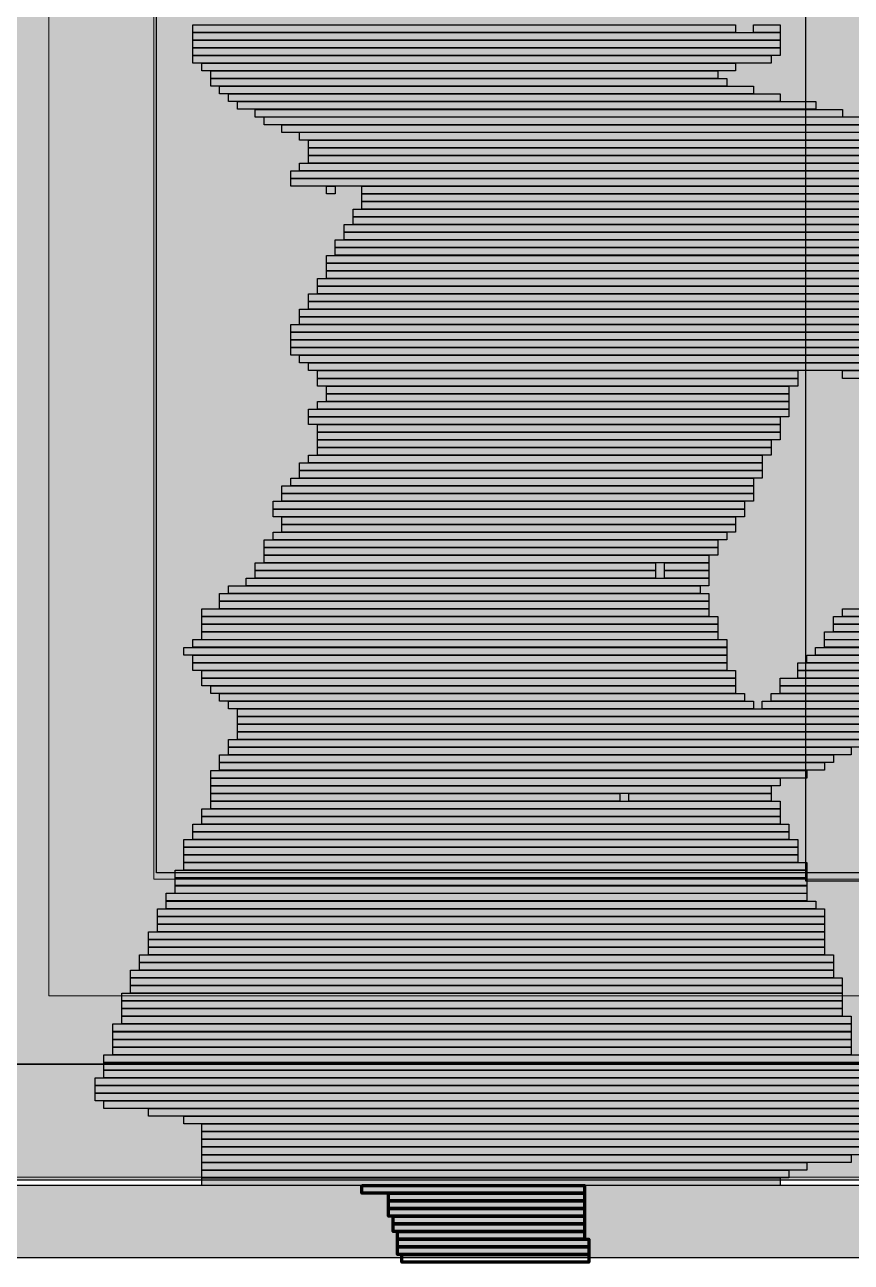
# Model space of a CAD drawing. Header units: millimetres. Extents: x 3716 to 41668, y 402 to 28530.
# Drawn here: x 24011 to 24568, y 8514 to 9348 of the extents above; entities that cross this region are included whole.
import ezdxf

# ---------------------------------------------------------------- set-up
doc = ezdxf.new("R2010")
doc.units = ezdxf.units.MM
doc.header["$LTSCALE"] = 50
for name, color, linetype in [('00_Wand_Bestand', 7, 'Continuous'), ('02_Grundstuecksgrenze', 8, 'Continuous'), ('05_Linien_stark', 7, 'Continuous'), ('06_Linien_fein', 3, 'Continuous')]:
    doc.layers.add(name, color=color, linetype=linetype)

msp = doc.modelspace()

# ---------------------------------------------------------------- hatches: boundary and pattern name
at = {"layer": '00_Wand_Bestand'}
for points in [[(24124.32, 9342.74), (24519.93, 9342.74), (24519.93, 9337.57), (24124.32, 9337.57)], [(24124.32, 9342.74), (24519.93, 9342.74), (24519.93, 9337.57), (24124.32, 9337.57)], [(24124.32, 9337.55), (24519.93, 9337.55), (24519.93, 9332.35), (24124.32, 9332.35)], [(24124.32, 9337.55), (24519.93, 9337.55), (24519.93, 9332.35), (24124.32, 9332.35)], [(24124.32, 9332.37), (24519.93, 9332.37), (24519.93, 9327.2), (24124.32, 9327.2)], [(24124.32, 9332.37), (24519.93, 9332.37), (24519.93, 9327.2), (24124.32, 9327.2)], [(24124.32, 9327.18), (24513.97, 9327.18), (24513.97, 9322.01), (24124.32, 9322.01)], [(24124.32, 9327.18), (24513.97, 9327.18), (24513.97, 9322.01), (24124.32, 9322.01)], [(24130.32, 9322), (24489.96, 9322), (24489.96, 9316.83), (24130.32, 9316.83)], [(24130.32, 9322), (24489.96, 9322), (24489.96, 9316.83), (24130.32, 9316.83)], [(24136.32, 9316.85), (24478, 9316.85), (24478, 9311.68), (24136.32, 9311.68)], [(24136.32, 9316.85), (24478, 9316.85), (24478, 9311.68), (24136.32, 9311.68)], [(24136.32, 9311.66), (24483.96, 9311.66), (24483.96, 9306.49), (24136.32, 9306.49)], [(24136.32, 9311.66), (24483.96, 9311.66), (24483.96, 9306.49), (24136.32, 9306.49)], [(24142.31, 9306.48), (24501.96, 9306.48), (24501.96, 9301.3), (24142.31, 9301.3)], [(24142.31, 9306.48), (24501.96, 9306.48), (24501.96, 9301.3), (24142.31, 9301.3)], [(24148.31, 9301.32), (24519.92, 9301.32), (24519.92, 9296.12), (24148.31, 9296.12)], [(24148.31, 9301.32), (24519.92, 9301.32), (24519.92, 9296.12), (24148.31, 9296.12)], [(24154.27, 9296.11), (24543.92, 9296.11), (24543.92, 9290.93), (24154.27, 9290.93)], [(24154.27, 9296.11), (24543.92, 9296.11), (24543.92, 9290.93), (24154.27, 9290.93)], [(24166.3, 9290.92), (24561.91, 9290.92), (24561.91, 9285.74), (24166.3, 9285.74)], [(24166.3, 9290.92), (24561.91, 9290.92), (24561.91, 9285.74), (24166.3, 9285.74)], [(24172.3, 9285.77), (24573.91, 9285.77), (24573.91, 9280.59), (24172.3, 9280.59)], [(24172.3, 9285.77), (24573.91, 9285.77), (24573.91, 9280.59), (24172.3, 9280.59)], [(24184.29, 9280.59), (24579.9, 9280.59), (24579.9, 9275.41), (24184.29, 9275.41)], [(24184.29, 9280.59), (24579.9, 9280.59), (24579.9, 9275.41), (24184.29, 9275.41)], [(24196.25, 9275.44), (24585.9, 9275.44), (24585.9, 9270.26), (24196.25, 9270.26)], [(24196.25, 9275.44), (24585.9, 9275.44), (24585.9, 9270.26), (24196.25, 9270.26)], [(24202.25, 9270.25), (24591.89, 9270.25), (24591.89, 9265.07), (24202.25, 9265.07)], [(24202.25, 9270.25), (24591.89, 9270.25), (24591.89, 9265.07), (24202.25, 9265.07)], [(24202.25, 9265.06), (24597.86, 9265.06), (24597.86, 9259.85), (24202.25, 9259.85)], [(24202.25, 9265.06), (24597.86, 9265.06), (24597.86, 9259.85), (24202.25, 9259.85)], [(24196.25, 9254.69), (24597.86, 9254.69), (24597.86, 9249.52), (24196.25, 9249.52)], [(24196.25, 9254.69), (24597.86, 9254.69), (24597.86, 9249.52), (24196.25, 9249.52)], [(24202.25, 9259.88), (24597.86, 9259.88), (24597.86, 9254.7), (24202.25, 9254.7)], [(24202.25, 9259.88), (24597.86, 9259.88), (24597.86, 9254.7), (24202.25, 9254.7)], [(24190.25, 9249.51), (24597.87, 9249.51), (24597.87, 9244.33), (24190.25, 9244.33)], [(24190.25, 9249.51), (24597.87, 9249.51), (24597.87, 9244.33), (24190.25, 9244.33)], [(24190.25, 9244.36), (24603.87, 9244.36), (24603.87, 9239.18), (24190.25, 9239.18)], [(24190.25, 9244.36), (24603.87, 9244.36), (24603.87, 9239.18), (24190.25, 9239.18)], [(24238.2, 9233.98), (24615.84, 9233.98), (24615.84, 9228.81), (24238.2, 9228.81)], [(24238.2, 9233.98), (24615.84, 9233.98), (24615.84, 9228.81), (24238.2, 9228.81)], [(24238.2, 9228.83), (24615.84, 9228.83), (24615.84, 9223.62), (24238.2, 9223.62)], [(24238.2, 9228.83), (24615.84, 9228.83), (24615.84, 9223.62), (24238.2, 9223.62)], [(24232.2, 9223.61), (24621.85, 9223.61), (24621.85, 9218.44), (24232.2, 9218.44)], [(24232.2, 9223.61), (24621.85, 9223.61), (24621.85, 9218.44), (24232.2, 9218.44)], [(24226.2, 9213.27), (24633.81, 9213.27), (24633.81, 9208.1), (24226.2, 9208.1)], [(24226.2, 9213.27), (24633.81, 9213.27), (24633.81, 9208.1), (24226.2, 9208.1)], [(24232.2, 9218.46), (24627.84, 9218.46), (24627.84, 9213.29), (24232.2, 9213.29)], [(24232.2, 9218.46), (24627.84, 9218.46), (24627.84, 9213.29), (24232.2, 9213.29)], [(24226.2, 9208.09), (24639.81, 9208.09), (24639.81, 9202.91), (24226.2, 9202.91)], [(24226.2, 9208.09), (24639.81, 9208.09), (24639.81, 9202.91), (24226.2, 9202.91)], [(24220.24, 9202.94), (24639.82, 9202.94), (24639.82, 9197.76), (24220.24, 9197.76)], [(24220.24, 9202.94), (24639.82, 9202.94), (24639.82, 9197.76), (24220.24, 9197.76)], [(24220.24, 9197.75), (24645.82, 9197.75), (24645.82, 9192.58), (24220.24, 9192.58)], [(24220.24, 9197.75), (24645.82, 9197.75), (24645.82, 9192.58), (24220.24, 9192.58)], [(24214.24, 9192.57), (24645.82, 9192.57), (24645.82, 9187.39), (24214.24, 9187.39)], [(24214.24, 9192.57), (24645.82, 9192.57), (24645.82, 9187.39), (24214.24, 9187.39)], [(24214.24, 9187.41), (24651.82, 9187.41), (24651.82, 9182.21), (24214.24, 9182.21)], [(24214.24, 9187.41), (24651.82, 9187.41), (24651.82, 9182.21), (24214.24, 9182.21)], [(24214.24, 9182.19), (24651.82, 9182.19), (24651.82, 9177.02), (24214.24, 9177.02)], [(24214.24, 9182.19), (24651.82, 9182.19), (24651.82, 9177.02), (24214.24, 9177.02)], [(24208.25, 9177.04), (24657.82, 9177.04), (24657.82, 9171.87), (24208.25, 9171.87)], [(24208.25, 9177.04), (24657.82, 9177.04), (24657.82, 9171.87), (24208.25, 9171.87)], [(24208.25, 9171.86), (24657.82, 9171.86), (24657.82, 9166.68), (24208.25, 9166.68)], [(24208.25, 9171.86), (24657.82, 9171.86), (24657.82, 9166.68), (24208.25, 9166.68)], [(24202.25, 9166.67), (24663.82, 9166.67), (24663.82, 9161.5), (24202.25, 9161.5)], [(24202.25, 9166.67), (24663.82, 9166.67), (24663.82, 9161.5), (24202.25, 9161.5)], [(24202.25, 9161.52), (24669.79, 9161.52), (24669.79, 9156.35), (24202.25, 9156.35)], [(24202.25, 9161.52), (24669.79, 9161.52), (24669.79, 9156.35), (24202.25, 9156.35)], [(24196.25, 9156.34), (24675.79, 9156.34), (24675.79, 9151.16), (24196.25, 9151.16)], [(24196.25, 9156.34), (24675.79, 9156.34), (24675.79, 9151.16), (24196.25, 9151.16)], [(24190.25, 9145.96), (24681.79, 9145.96), (24681.79, 9140.79), (24190.25, 9140.79)], [(24190.25, 9145.96), (24681.79, 9145.96), (24681.79, 9140.79), (24190.25, 9140.79)], [(24196.25, 9151.14), (24675.79, 9151.14), (24675.79, 9145.94), (24196.25, 9145.94)], [(24196.25, 9151.14), (24675.79, 9151.14), (24675.79, 9145.94), (24196.25, 9145.94)], [(24190.25, 9140.78), (24681.79, 9140.78), (24681.79, 9135.6), (24190.25, 9135.6)], [(24190.25, 9140.78), (24681.79, 9140.78), (24681.79, 9135.6), (24190.25, 9135.6)], [(24190.25, 9135.59), (24687.8, 9135.59), (24687.8, 9130.42), (24190.25, 9130.42)], [(24190.25, 9135.59), (24687.8, 9135.59), (24687.8, 9130.42), (24190.25, 9130.42)], [(24190.25, 9130.44), (24693.79, 9130.44), (24693.79, 9125.27), (24190.25, 9125.27)], [(24190.25, 9130.44), (24693.79, 9130.44), (24693.79, 9125.27), (24190.25, 9125.27)], [(24196.25, 9125.26), (24693.79, 9125.26), (24693.79, 9120.08), (24196.25, 9120.08)], [(24196.25, 9125.26), (24693.79, 9125.26), (24693.79, 9120.08), (24196.25, 9120.08)], [(24202.25, 9120.07), (24693.79, 9120.07), (24693.79, 9114.9), (24202.25, 9114.9)], [(24202.25, 9120.07), (24693.79, 9120.07), (24693.79, 9114.9), (24202.25, 9114.9)], [(24166.3, 8985.45), (24436.05, 8985.45), (24436.05, 8980.28), (24166.3, 8980.28)], [(24166.3, 8985.45), (24436.05, 8985.45), (24436.05, 8980.28), (24166.3, 8980.28)], [(24166.3, 8980.27), (24436.05, 8980.27), (24436.05, 8975.09), (24166.3, 8975.09)], [(24166.3, 8980.27), (24436.05, 8980.27), (24436.05, 8975.09), (24166.3, 8975.09)], [(24442.03, 8985.45), (24472, 8985.45), (24472, 8980.28), (24442.03, 8980.28)], [(24442.03, 8985.45), (24472, 8985.45), (24472, 8980.28), (24442.03, 8980.28)], [(24442.03, 8980.27), (24472, 8980.27), (24472, 8975.09), (24442.03, 8975.09)], [(24442.03, 8980.27), (24472, 8980.27), (24472, 8975.09), (24442.03, 8975.09)], [(24154.27, 8887.09), (24615.84, 8887.09), (24615.84, 8881.89), (24154.27, 8881.89)], [(24154.27, 8887.09), (24615.84, 8887.09), (24615.84, 8881.89), (24154.27, 8881.89)], [(24154.27, 8881.88), (24609.84, 8881.88), (24609.84, 8876.7), (24154.27, 8876.7)], [(24154.27, 8881.88), (24609.84, 8881.88), (24609.84, 8876.7), (24154.27, 8876.7)], [(24154.27, 8876.73), (24609.84, 8876.73), (24609.84, 8871.55), (24154.27, 8871.55)], [(24154.27, 8876.73), (24609.84, 8876.73), (24609.84, 8871.55), (24154.27, 8871.55)], [(24154.27, 8871.54), (24603.85, 8871.54), (24603.85, 8866.36), (24154.27, 8866.36)], [(24154.27, 8871.54), (24603.85, 8871.54), (24603.85, 8866.36), (24154.27, 8866.36)], [(24148.31, 8866.35), (24597.85, 8866.35), (24597.85, 8861.18), (24148.31, 8861.18)], [(24148.31, 8866.35), (24597.85, 8866.35), (24597.85, 8861.18), (24148.31, 8861.18)], [(24136.32, 8845.64), (24537.93, 8845.64), (24537.93, 8840.47), (24136.32, 8840.47)], [(24136.32, 8845.64), (24537.93, 8845.64), (24537.93, 8840.47), (24136.32, 8840.47)], [(24142.31, 8850.86), (24549.92, 8850.86), (24549.92, 8845.66), (24142.31, 8845.66)], [(24142.31, 8850.86), (24549.92, 8850.86), (24549.92, 8845.66), (24142.31, 8845.66)], [(24136.32, 8840.46), (24519.93, 8840.46), (24519.93, 8835.29), (24136.32, 8835.29)], [(24136.32, 8840.46), (24519.93, 8840.46), (24519.93, 8835.29), (24136.32, 8835.29)], [(24136.32, 8835.31), (24513.96, 8835.31), (24513.96, 8830.13), (24136.32, 8830.13)], [(24136.32, 8835.31), (24513.96, 8835.31), (24513.96, 8830.13), (24136.32, 8830.13)], [(24130.32, 8819.79), (24519.93, 8819.79), (24519.93, 8814.61), (24130.32, 8814.61)], [(24130.32, 8819.79), (24519.93, 8819.79), (24519.93, 8814.61), (24130.32, 8814.61)], [(24136.32, 8824.94), (24519.93, 8824.94), (24519.93, 8819.76), (24136.32, 8819.76)], [(24136.32, 8824.94), (24519.93, 8824.94), (24519.93, 8819.76), (24136.32, 8819.76)], [(24130.32, 8814.59), (24519.93, 8814.59), (24519.93, 8809.39), (24130.32, 8809.39)], [(24130.32, 8814.59), (24519.93, 8814.59), (24519.93, 8809.39), (24130.32, 8809.39)], [(24124.32, 8809.41), (24525.93, 8809.41), (24525.93, 8804.24), (24124.32, 8804.24)], [(24124.32, 8809.41), (24525.93, 8809.41), (24525.93, 8804.24), (24124.32, 8804.24)], [(24124.32, 8804.23), (24525.93, 8804.23), (24525.93, 8799.05), (24124.32, 8799.05)], [(24124.32, 8804.23), (24525.93, 8804.23), (24525.93, 8799.05), (24124.32, 8799.05)], [(24118.32, 8799.04), (24531.93, 8799.04), (24531.93, 8793.87), (24118.32, 8793.87)], [(24118.32, 8799.04), (24531.93, 8799.04), (24531.93, 8793.87), (24118.32, 8793.87)], [(24118.32, 8793.89), (24531.93, 8793.89), (24531.93, 8788.72), (24118.32, 8788.72)], [(24118.32, 8793.89), (24531.93, 8793.89), (24531.93, 8788.72), (24118.32, 8788.72)], [(24118.32, 8788.71), (24531.93, 8788.71), (24531.93, 8783.53), (24118.32, 8783.53)], [(24118.32, 8788.71), (24531.93, 8788.71), (24531.93, 8783.53), (24118.32, 8783.53)], [(24112.33, 8778.36), (24537.94, 8778.36), (24537.94, 8773.16), (24112.33, 8773.16)], [(24112.33, 8778.36), (24537.94, 8778.36), (24537.94, 8773.16), (24112.33, 8773.16)], [(24118.32, 8783.52), (24537.93, 8783.52), (24537.93, 8778.35), (24118.32, 8778.35)], [(24118.32, 8783.52), (24537.93, 8783.52), (24537.93, 8778.35), (24118.32, 8778.35)], [(24112.33, 8773.15), (24537.94, 8773.15), (24537.94, 8767.97), (24112.33, 8767.97)], [(24112.33, 8773.15), (24537.94, 8773.15), (24537.94, 8767.97), (24112.33, 8767.97)], [(24106.36, 8762.81), (24537.94, 8762.81), (24537.94, 8757.64), (24106.36, 8757.64)], [(24106.36, 8762.81), (24537.94, 8762.81), (24537.94, 8757.64), (24106.36, 8757.64)], [(24112.33, 8767.96), (24537.94, 8767.96), (24537.94, 8762.79), (24112.33, 8762.79)], [(24112.33, 8767.96), (24537.94, 8767.96), (24537.94, 8762.79), (24112.33, 8762.79)], [(24106.36, 8757.63), (24543.94, 8757.63), (24543.94, 8752.45), (24106.36, 8752.45)], [(24106.36, 8757.63), (24543.94, 8757.63), (24543.94, 8752.45), (24106.36, 8752.45)], [(24100.37, 8752.44), (24549.94, 8752.44), (24549.94, 8747.27), (24100.37, 8747.27)], [(24100.37, 8752.44), (24549.94, 8752.44), (24549.94, 8747.27), (24100.37, 8747.27)], [(24100.37, 8747.29), (24549.94, 8747.29), (24549.94, 8742.11), (24100.37, 8742.11)], [(24100.37, 8747.29), (24549.94, 8747.29), (24549.94, 8742.11), (24100.37, 8742.11)], [(24094.37, 8736.95), (24549.94, 8736.95), (24549.94, 8731.74), (24094.37, 8731.74)], [(24094.37, 8736.95), (24549.94, 8736.95), (24549.94, 8731.74), (24094.37, 8731.74)], [(24100.37, 8742.1), (24549.94, 8742.1), (24549.94, 8736.93), (24100.37, 8736.93)], [(24100.37, 8742.1), (24549.94, 8742.1), (24549.94, 8736.93), (24100.37, 8736.93)], [(24094.37, 8731.73), (24549.94, 8731.73), (24549.94, 8726.56), (24094.37, 8726.56)], [(24094.37, 8731.73), (24549.94, 8731.73), (24549.94, 8726.56), (24094.37, 8726.56)], [(24088.37, 8721.4), (24555.95, 8721.4), (24555.95, 8716.22), (24088.37, 8716.22)], [(24088.37, 8721.4), (24555.95, 8721.4), (24555.95, 8716.22), (24088.37, 8716.22)], [(24094.37, 8726.55), (24549.94, 8726.55), (24549.94, 8721.37), (24094.37, 8721.37)], [(24094.37, 8726.55), (24549.94, 8726.55), (24549.94, 8721.37), (24094.37, 8721.37)], [(24088.37, 8716.21), (24555.95, 8716.21), (24555.95, 8711.04), (24088.37, 8711.04)], [(24088.37, 8716.21), (24555.95, 8716.21), (24555.95, 8711.04), (24088.37, 8711.04)], [(24082.34, 8711.03), (24555.91, 8711.03), (24555.91, 8705.85), (24082.34, 8705.85)], [(24082.34, 8711.03), (24555.91, 8711.03), (24555.91, 8705.85), (24082.34, 8705.85)], [(24082.34, 8705.87), (24561.88, 8705.87), (24561.88, 8700.7), (24082.34, 8700.7)], [(24082.34, 8705.87), (24561.88, 8705.87), (24561.88, 8700.7), (24082.34, 8700.7)], [(24076.34, 8695.5), (24561.88, 8695.5), (24561.88, 8690.33), (24076.34, 8690.33)], [(24076.34, 8695.5), (24561.88, 8695.5), (24561.88, 8690.33), (24076.34, 8690.33)], [(24082.34, 8700.68), (24561.88, 8700.68), (24561.88, 8695.48), (24082.34, 8695.48)], [(24082.34, 8700.68), (24561.88, 8700.68), (24561.88, 8695.48), (24082.34, 8695.48)], [(24076.34, 8690.32), (24561.88, 8690.32), (24561.88, 8685.14), (24076.34, 8685.14)], [(24076.34, 8690.32), (24561.88, 8690.32), (24561.88, 8685.14), (24076.34, 8685.14)], [(24076.34, 8685.13), (24561.88, 8685.13), (24561.88, 8679.96), (24076.34, 8679.96)], [(24076.34, 8685.13), (24561.88, 8685.13), (24561.88, 8679.96), (24076.34, 8679.96)], [(24076.34, 8679.98), (24567.88, 8679.98), (24567.88, 8674.8), (24076.34, 8674.8)], [(24076.34, 8679.98), (24567.88, 8679.98), (24567.88, 8674.8), (24076.34, 8674.8)], [(24070.38, 8674.8), (24567.88, 8674.8), (24567.88, 8669.62), (24070.38, 8669.62)], [(24070.38, 8674.8), (24567.88, 8674.8), (24567.88, 8669.62), (24070.38, 8669.62)], [(24070.38, 8669.61), (24567.88, 8669.61), (24567.88, 8664.43), (24070.38, 8664.43)], [(24070.38, 8669.61), (24567.88, 8669.61), (24567.88, 8664.43), (24070.38, 8664.43)], [(24070.38, 8664.45), (24567.88, 8664.45), (24567.88, 8659.25), (24070.38, 8659.25)], [(24070.38, 8664.45), (24567.88, 8664.45), (24567.88, 8659.25), (24070.38, 8659.25)], [(24064.38, 8654.09), (24573.89, 8654.09), (24573.89, 8648.91), (24064.38, 8648.91)], [(24064.38, 8654.09), (24573.89, 8654.09), (24573.89, 8648.91), (24064.38, 8648.91)], [(24070.38, 8659.24), (24567.88, 8659.24), (24567.88, 8654.06), (24070.38, 8654.06)], [(24070.38, 8659.24), (24567.88, 8659.24), (24567.88, 8654.06), (24070.38, 8654.06)], [(24064.38, 8648.9), (24573.89, 8648.9), (24573.89, 8643.73), (24064.38, 8643.73)], [(24064.38, 8648.9), (24573.89, 8648.9), (24573.89, 8643.73), (24064.38, 8643.73)], [(24058.39, 8638.56), (24579.89, 8638.56), (24579.89, 8633.39), (24058.39, 8633.39)], [(24058.39, 8638.56), (24579.89, 8638.56), (24579.89, 8633.39), (24058.39, 8633.39)], [(24064.38, 8643.71), (24573.89, 8643.71), (24573.89, 8638.54), (24064.38, 8638.54)], [(24064.38, 8643.71), (24573.89, 8643.71), (24573.89, 8638.54), (24064.38, 8638.54)], [(24058.39, 8633.38), (24579.89, 8633.38), (24579.89, 8628.2), (24058.39, 8628.2)], [(24058.39, 8633.38), (24579.89, 8633.38), (24579.89, 8628.2), (24058.39, 8628.2)], [(24058.39, 8628.19), (24579.89, 8628.19), (24579.89, 8622.98), (24058.39, 8622.98)], [(24058.39, 8628.19), (24579.89, 8628.19), (24579.89, 8622.98), (24058.39, 8622.98)], [(24064.38, 8623.01), (24579.89, 8623.01), (24579.89, 8617.83), (24064.38, 8617.83)], [(24064.38, 8623.01), (24579.89, 8623.01), (24579.89, 8617.83), (24064.38, 8617.83)], [(24094.37, 8617.82), (24579.91, 8617.82), (24579.91, 8612.65), (24094.37, 8612.65)], [(24094.37, 8617.82), (24579.91, 8617.82), (24579.91, 8612.65), (24094.37, 8612.65)], [(24118.32, 8612.64), (24579.9, 8612.64), (24579.9, 8607.46), (24118.32, 8607.46)], [(24118.32, 8612.64), (24579.9, 8612.64), (24579.9, 8607.46), (24118.32, 8607.46)], [(24130.32, 8607.48), (24585.89, 8607.48), (24585.89, 8602.31), (24130.32, 8602.31)], [(24130.32, 8607.48), (24585.89, 8607.48), (24585.89, 8602.31), (24130.32, 8602.31)], [(24130.32, 8602.3), (24585.89, 8602.3), (24585.89, 8597.12), (24130.32, 8597.12)], [(24130.32, 8602.3), (24585.89, 8602.3), (24585.89, 8597.12), (24130.32, 8597.12)], [(24130.32, 8597.11), (24585.89, 8597.11), (24585.89, 8591.94), (24130.32, 8591.94)], [(24130.32, 8597.11), (24585.89, 8597.11), (24585.89, 8591.94), (24130.32, 8591.94)], [(24130.32, 8591.96), (24585.89, 8591.96), (24585.89, 8586.75), (24130.32, 8586.75)], [(24130.32, 8591.96), (24585.89, 8591.96), (24585.89, 8586.75), (24130.32, 8586.75)], [(24130.32, 8586.74), (24567.89, 8586.74), (24567.89, 8581.57), (24130.32, 8581.57)], [(24130.32, 8586.74), (24567.89, 8586.74), (24567.89, 8581.57), (24130.32, 8581.57)], [(24130.32, 8581.59), (24537.93, 8581.59), (24537.93, 8576.42), (24130.32, 8576.42)], [(24130.32, 8581.59), (24537.93, 8581.59), (24537.93, 8576.42), (24130.32, 8576.42)], [(24130.32, 8576.41), (24525.93, 8576.41), (24525.93, 8571.23), (24130.32, 8571.23)], [(24130.32, 8576.41), (24525.93, 8576.41), (24525.93, 8571.23), (24130.32, 8571.23)], [(24130.32, 8571.22), (24519.93, 8571.22), (24519.93, 8566.04), (24130.32, 8566.04)], [(24130.32, 8571.22), (24519.93, 8571.22), (24519.93, 8566.04), (24130.32, 8566.04)]]:
    msp.add_hatch(color=7, dxfattribs=at).paths.add_polyline_path(points)
at = {"layer": '02_Grundstuecksgrenze'}
for points in [[(23245.37, 10184.93), (24726.36, 10184.93), (24726.36, 8569.61), (23245.37, 8569.61)], [(23245.37, 10184.93), (24726.36, 10184.93), (24726.36, 8569.61), (23245.37, 8569.61)], [(24099.73, 10029.37), (24576.37, 10029.37), (24576.37, 8776.62), (24099.73, 8776.62)], [(24099.73, 10029.37), (24576.37, 10029.37), (24576.37, 8776.62), (24099.73, 8776.62)], [(24537.35, 10026.95), (24576.13, 10026.95), (24576.13, 8771.08), (24537.35, 8771.08)], [(24537.35, 10026.95), (24576.13, 10026.95), (24576.13, 8771.08), (24537.35, 8771.08)], [(23240.72, 8566.11), (24731.15, 8566.11), (24731.15, 8517.32), (23240.72, 8517.32)], [(23240.72, 8566.11), (24731.15, 8566.11), (24731.15, 8517.32), (23240.72, 8517.32)]]:
    msp.add_hatch(color=7, dxfattribs=at).paths.add_polyline_path(points)

# ---------------------------------------------------------------- linework, layer by layer
at = {"layer": '00_Wand_Bestand'}
for points in [[(24124.32, 9342.74), (24519.93, 9342.74), (24519.93, 9337.57), (24124.32, 9337.57)], [(24124.32, 9342.74), (24519.93, 9342.74), (24519.93, 9337.57), (24124.32, 9337.57)], [(24124.32, 9337.55), (24519.93, 9337.55), (24519.93, 9332.35), (24124.32, 9332.35)], [(24124.32, 9337.55), (24519.93, 9337.55), (24519.93, 9332.35), (24124.32, 9332.35)], [(24124.32, 9332.37), (24519.93, 9332.37), (24519.93, 9327.2), (24124.32, 9327.2)], [(24124.32, 9332.37), (24519.93, 9332.37), (24519.93, 9327.2), (24124.32, 9327.2)], [(24124.32, 9327.18), (24513.97, 9327.18), (24513.97, 9322.01), (24124.32, 9322.01)], [(24124.32, 9327.18), (24513.97, 9327.18), (24513.97, 9322.01), (24124.32, 9322.01)], [(24130.32, 9322), (24489.96, 9322), (24489.96, 9316.83), (24130.32, 9316.83)], [(24130.32, 9322), (24489.96, 9322), (24489.96, 9316.83), (24130.32, 9316.83)], [(24136.32, 9316.85), (24478, 9316.85), (24478, 9311.68), (24136.32, 9311.68)], [(24136.32, 9316.85), (24478, 9316.85), (24478, 9311.68), (24136.32, 9311.68)], [(24136.32, 9311.66), (24483.96, 9311.66), (24483.96, 9306.49), (24136.32, 9306.49)], [(24136.32, 9311.66), (24483.96, 9311.66), (24483.96, 9306.49), (24136.32, 9306.49)], [(24142.31, 9306.48), (24501.96, 9306.48), (24501.96, 9301.3), (24142.31, 9301.3)], [(24142.31, 9306.48), (24501.96, 9306.48), (24501.96, 9301.3), (24142.31, 9301.3)], [(24148.31, 9301.32), (24519.92, 9301.32), (24519.92, 9296.12), (24148.31, 9296.12)], [(24148.31, 9301.32), (24519.92, 9301.32), (24519.92, 9296.12), (24148.31, 9296.12)], [(24154.27, 9296.11), (24543.92, 9296.11), (24543.92, 9290.93), (24154.27, 9290.93)], [(24154.27, 9296.11), (24543.92, 9296.11), (24543.92, 9290.93), (24154.27, 9290.93)], [(24166.3, 9290.92), (24561.91, 9290.92), (24561.91, 9285.74), (24166.3, 9285.74)], [(24166.3, 9290.92), (24561.91, 9290.92), (24561.91, 9285.74), (24166.3, 9285.74)], [(24172.3, 9285.77), (24573.91, 9285.77), (24573.91, 9280.59), (24172.3, 9280.59)], [(24172.3, 9285.77), (24573.91, 9285.77), (24573.91, 9280.59), (24172.3, 9280.59)], [(24184.29, 9280.59), (24579.9, 9280.59), (24579.9, 9275.41), (24184.29, 9275.41)], [(24184.29, 9280.59), (24579.9, 9280.59), (24579.9, 9275.41), (24184.29, 9275.41)], [(24196.25, 9275.44), (24585.9, 9275.44), (24585.9, 9270.26), (24196.25, 9270.26)], [(24196.25, 9275.44), (24585.9, 9275.44), (24585.9, 9270.26), (24196.25, 9270.26)], [(24202.25, 9270.25), (24591.89, 9270.25), (24591.89, 9265.07), (24202.25, 9265.07)], [(24202.25, 9270.25), (24591.89, 9270.25), (24591.89, 9265.07), (24202.25, 9265.07)], [(24202.25, 9265.06), (24597.86, 9265.06), (24597.86, 9259.85), (24202.25, 9259.85)], [(24202.25, 9265.06), (24597.86, 9265.06), (24597.86, 9259.85), (24202.25, 9259.85)], [(24196.25, 9254.69), (24597.86, 9254.69), (24597.86, 9249.52), (24196.25, 9249.52)], [(24196.25, 9254.69), (24597.86, 9254.69), (24597.86, 9249.52), (24196.25, 9249.52)], [(24202.25, 9259.88), (24597.86, 9259.88), (24597.86, 9254.7), (24202.25, 9254.7)], [(24202.25, 9259.88), (24597.86, 9259.88), (24597.86, 9254.7), (24202.25, 9254.7)], [(24190.25, 9249.51), (24597.87, 9249.51), (24597.87, 9244.33), (24190.25, 9244.33)], [(24190.25, 9249.51), (24597.87, 9249.51), (24597.87, 9244.33), (24190.25, 9244.33)], [(24190.25, 9244.36), (24603.87, 9244.36), (24603.87, 9239.18), (24190.25, 9239.18)], [(24190.25, 9244.36), (24603.87, 9244.36), (24603.87, 9239.18), (24190.25, 9239.18)], [(24238.2, 9233.98), (24615.84, 9233.98), (24615.84, 9228.81), (24238.2, 9228.81)], [(24238.2, 9233.98), (24615.84, 9233.98), (24615.84, 9228.81), (24238.2, 9228.81)], [(24238.2, 9228.83), (24615.84, 9228.83), (24615.84, 9223.62), (24238.2, 9223.62)], [(24238.2, 9228.83), (24615.84, 9228.83), (24615.84, 9223.62), (24238.2, 9223.62)], [(24232.2, 9223.61), (24621.85, 9223.61), (24621.85, 9218.44), (24232.2, 9218.44)], [(24232.2, 9223.61), (24621.85, 9223.61), (24621.85, 9218.44), (24232.2, 9218.44)], [(24226.2, 9213.27), (24633.81, 9213.27), (24633.81, 9208.1), (24226.2, 9208.1)], [(24226.2, 9213.27), (24633.81, 9213.27), (24633.81, 9208.1), (24226.2, 9208.1)], [(24232.2, 9218.46), (24627.84, 9218.46), (24627.84, 9213.29), (24232.2, 9213.29)], [(24232.2, 9218.46), (24627.84, 9218.46), (24627.84, 9213.29), (24232.2, 9213.29)], [(24226.2, 9208.09), (24639.81, 9208.09), (24639.81, 9202.91), (24226.2, 9202.91)], [(24226.2, 9208.09), (24639.81, 9208.09), (24639.81, 9202.91), (24226.2, 9202.91)], [(24220.24, 9202.94), (24639.82, 9202.94), (24639.82, 9197.76), (24220.24, 9197.76)], [(24220.24, 9202.94), (24639.82, 9202.94), (24639.82, 9197.76), (24220.24, 9197.76)], [(24220.24, 9197.75), (24645.82, 9197.75), (24645.82, 9192.58), (24220.24, 9192.58)], [(24220.24, 9197.75), (24645.82, 9197.75), (24645.82, 9192.58), (24220.24, 9192.58)], [(24214.24, 9192.57), (24645.82, 9192.57), (24645.82, 9187.39), (24214.24, 9187.39)], [(24214.24, 9192.57), (24645.82, 9192.57), (24645.82, 9187.39), (24214.24, 9187.39)], [(24214.24, 9187.41), (24651.82, 9187.41), (24651.82, 9182.21), (24214.24, 9182.21)], [(24214.24, 9187.41), (24651.82, 9187.41), (24651.82, 9182.21), (24214.24, 9182.21)], [(24214.24, 9182.19), (24651.82, 9182.19), (24651.82, 9177.02), (24214.24, 9177.02)], [(24214.24, 9182.19), (24651.82, 9182.19), (24651.82, 9177.02), (24214.24, 9177.02)], [(24208.25, 9177.04), (24657.82, 9177.04), (24657.82, 9171.87), (24208.25, 9171.87)], [(24208.25, 9177.04), (24657.82, 9177.04), (24657.82, 9171.87), (24208.25, 9171.87)], [(24208.25, 9171.86), (24657.82, 9171.86), (24657.82, 9166.68), (24208.25, 9166.68)], [(24208.25, 9171.86), (24657.82, 9171.86), (24657.82, 9166.68), (24208.25, 9166.68)], [(24202.25, 9166.67), (24663.82, 9166.67), (24663.82, 9161.5), (24202.25, 9161.5)], [(24202.25, 9166.67), (24663.82, 9166.67), (24663.82, 9161.5), (24202.25, 9161.5)], [(24202.25, 9161.52), (24669.79, 9161.52), (24669.79, 9156.35), (24202.25, 9156.35)], [(24202.25, 9161.52), (24669.79, 9161.52), (24669.79, 9156.35), (24202.25, 9156.35)], [(24196.25, 9156.34), (24675.79, 9156.34), (24675.79, 9151.16), (24196.25, 9151.16)], [(24196.25, 9156.34), (24675.79, 9156.34), (24675.79, 9151.16), (24196.25, 9151.16)], [(24190.25, 9145.96), (24681.79, 9145.96), (24681.79, 9140.79), (24190.25, 9140.79)], [(24190.25, 9145.96), (24681.79, 9145.96), (24681.79, 9140.79), (24190.25, 9140.79)], [(24196.25, 9151.14), (24675.79, 9151.14), (24675.79, 9145.94), (24196.25, 9145.94)], [(24196.25, 9151.14), (24675.79, 9151.14), (24675.79, 9145.94), (24196.25, 9145.94)], [(24190.25, 9140.78), (24681.79, 9140.78), (24681.79, 9135.6), (24190.25, 9135.6)], [(24190.25, 9140.78), (24681.79, 9140.78), (24681.79, 9135.6), (24190.25, 9135.6)], [(24190.25, 9135.59), (24687.8, 9135.59), (24687.8, 9130.42), (24190.25, 9130.42)], [(24190.25, 9135.59), (24687.8, 9135.59), (24687.8, 9130.42), (24190.25, 9130.42)], [(24190.25, 9130.44), (24693.79, 9130.44), (24693.79, 9125.27), (24190.25, 9125.27)], [(24190.25, 9130.44), (24693.79, 9130.44), (24693.79, 9125.27), (24190.25, 9125.27)], [(24196.25, 9125.26), (24693.79, 9125.26), (24693.79, 9120.08), (24196.25, 9120.08)], [(24196.25, 9125.26), (24693.79, 9125.26), (24693.79, 9120.08), (24196.25, 9120.08)], [(24202.25, 9120.07), (24693.79, 9120.07), (24693.79, 9114.9), (24202.25, 9114.9)], [(24202.25, 9120.07), (24693.79, 9120.07), (24693.79, 9114.9), (24202.25, 9114.9)], [(24166.3, 8985.45), (24436.05, 8985.45), (24436.05, 8980.28), (24166.3, 8980.28)], [(24166.3, 8985.45), (24436.05, 8985.45), (24436.05, 8980.28), (24166.3, 8980.28)], [(24166.3, 8980.27), (24436.05, 8980.27), (24436.05, 8975.09), (24166.3, 8975.09)], [(24166.3, 8980.27), (24436.05, 8980.27), (24436.05, 8975.09), (24166.3, 8975.09)], [(24442.03, 8985.45), (24472, 8985.45), (24472, 8980.28), (24442.03, 8980.28)], [(24442.03, 8985.45), (24472, 8985.45), (24472, 8980.28), (24442.03, 8980.28)], [(24442.03, 8980.27), (24472, 8980.27), (24472, 8975.09), (24442.03, 8975.09)], [(24442.03, 8980.27), (24472, 8980.27), (24472, 8975.09), (24442.03, 8975.09)], [(24154.27, 8887.09), (24615.84, 8887.09), (24615.84, 8881.89), (24154.27, 8881.89)], [(24154.27, 8887.09), (24615.84, 8887.09), (24615.84, 8881.89), (24154.27, 8881.89)], [(24154.27, 8881.88), (24609.84, 8881.88), (24609.84, 8876.7), (24154.27, 8876.7)], [(24154.27, 8881.88), (24609.84, 8881.88), (24609.84, 8876.7), (24154.27, 8876.7)], [(24154.27, 8876.73), (24609.84, 8876.73), (24609.84, 8871.55), (24154.27, 8871.55)], [(24154.27, 8876.73), (24609.84, 8876.73), (24609.84, 8871.55), (24154.27, 8871.55)], [(24154.27, 8871.54), (24603.85, 8871.54), (24603.85, 8866.36), (24154.27, 8866.36)], [(24154.27, 8871.54), (24603.85, 8871.54), (24603.85, 8866.36), (24154.27, 8866.36)], [(24148.31, 8866.35), (24597.85, 8866.35), (24597.85, 8861.18), (24148.31, 8861.18)], [(24148.31, 8866.35), (24597.85, 8866.35), (24597.85, 8861.18), (24148.31, 8861.18)], [(24136.32, 8845.64), (24537.93, 8845.64), (24537.93, 8840.47), (24136.32, 8840.47)], [(24136.32, 8845.64), (24537.93, 8845.64), (24537.93, 8840.47), (24136.32, 8840.47)], [(24142.31, 8850.86), (24549.92, 8850.86), (24549.92, 8845.66), (24142.31, 8845.66)], [(24142.31, 8850.86), (24549.92, 8850.86), (24549.92, 8845.66), (24142.31, 8845.66)], [(24136.32, 8840.46), (24519.93, 8840.46), (24519.93, 8835.29), (24136.32, 8835.29)], [(24136.32, 8840.46), (24519.93, 8840.46), (24519.93, 8835.29), (24136.32, 8835.29)], [(24136.32, 8835.31), (24513.96, 8835.31), (24513.96, 8830.13), (24136.32, 8830.13)], [(24136.32, 8835.31), (24513.96, 8835.31), (24513.96, 8830.13), (24136.32, 8830.13)], [(24130.32, 8819.79), (24519.93, 8819.79), (24519.93, 8814.61), (24130.32, 8814.61)], [(24130.32, 8819.79), (24519.93, 8819.79), (24519.93, 8814.61), (24130.32, 8814.61)], [(24136.32, 8824.94), (24519.93, 8824.94), (24519.93, 8819.76), (24136.32, 8819.76)], [(24136.32, 8824.94), (24519.93, 8824.94), (24519.93, 8819.76), (24136.32, 8819.76)], [(24130.32, 8814.59), (24519.93, 8814.59), (24519.93, 8809.39), (24130.32, 8809.39)], [(24130.32, 8814.59), (24519.93, 8814.59), (24519.93, 8809.39), (24130.32, 8809.39)], [(24124.32, 8809.41), (24525.93, 8809.41), (24525.93, 8804.24), (24124.32, 8804.24)], [(24124.32, 8809.41), (24525.93, 8809.41), (24525.93, 8804.24), (24124.32, 8804.24)], [(24124.32, 8804.23), (24525.93, 8804.23), (24525.93, 8799.05), (24124.32, 8799.05)], [(24124.32, 8804.23), (24525.93, 8804.23), (24525.93, 8799.05), (24124.32, 8799.05)], [(24118.32, 8799.04), (24531.93, 8799.04), (24531.93, 8793.87), (24118.32, 8793.87)], [(24118.32, 8799.04), (24531.93, 8799.04), (24531.93, 8793.87), (24118.32, 8793.87)], [(24118.32, 8793.89), (24531.93, 8793.89), (24531.93, 8788.72), (24118.32, 8788.72)], [(24118.32, 8793.89), (24531.93, 8793.89), (24531.93, 8788.72), (24118.32, 8788.72)], [(24118.32, 8788.71), (24531.93, 8788.71), (24531.93, 8783.53), (24118.32, 8783.53)], [(24118.32, 8788.71), (24531.93, 8788.71), (24531.93, 8783.53), (24118.32, 8783.53)], [(24112.33, 8778.36), (24537.94, 8778.36), (24537.94, 8773.16), (24112.33, 8773.16)], [(24112.33, 8778.36), (24537.94, 8778.36), (24537.94, 8773.16), (24112.33, 8773.16)], [(24118.32, 8783.52), (24537.93, 8783.52), (24537.93, 8778.35), (24118.32, 8778.35)], [(24118.32, 8783.52), (24537.93, 8783.52), (24537.93, 8778.35), (24118.32, 8778.35)], [(24112.33, 8773.15), (24537.94, 8773.15), (24537.94, 8767.97), (24112.33, 8767.97)], [(24112.33, 8773.15), (24537.94, 8773.15), (24537.94, 8767.97), (24112.33, 8767.97)], [(24106.36, 8762.81), (24537.94, 8762.81), (24537.94, 8757.64), (24106.36, 8757.64)], [(24106.36, 8762.81), (24537.94, 8762.81), (24537.94, 8757.64), (24106.36, 8757.64)], [(24112.33, 8767.96), (24537.94, 8767.96), (24537.94, 8762.79), (24112.33, 8762.79)], [(24112.33, 8767.96), (24537.94, 8767.96), (24537.94, 8762.79), (24112.33, 8762.79)], [(24106.36, 8757.63), (24543.94, 8757.63), (24543.94, 8752.45), (24106.36, 8752.45)], [(24106.36, 8757.63), (24543.94, 8757.63), (24543.94, 8752.45), (24106.36, 8752.45)], [(24100.37, 8752.44), (24549.94, 8752.44), (24549.94, 8747.27), (24100.37, 8747.27)], [(24100.37, 8752.44), (24549.94, 8752.44), (24549.94, 8747.27), (24100.37, 8747.27)], [(24100.37, 8747.29), (24549.94, 8747.29), (24549.94, 8742.11), (24100.37, 8742.11)], [(24100.37, 8747.29), (24549.94, 8747.29), (24549.94, 8742.11), (24100.37, 8742.11)], [(24094.37, 8736.95), (24549.94, 8736.95), (24549.94, 8731.74), (24094.37, 8731.74)], [(24094.37, 8736.95), (24549.94, 8736.95), (24549.94, 8731.74), (24094.37, 8731.74)], [(24100.37, 8742.1), (24549.94, 8742.1), (24549.94, 8736.93), (24100.37, 8736.93)], [(24100.37, 8742.1), (24549.94, 8742.1), (24549.94, 8736.93), (24100.37, 8736.93)], [(24094.37, 8731.73), (24549.94, 8731.73), (24549.94, 8726.56), (24094.37, 8726.56)], [(24094.37, 8731.73), (24549.94, 8731.73), (24549.94, 8726.56), (24094.37, 8726.56)], [(24088.37, 8721.4), (24555.95, 8721.4), (24555.95, 8716.22), (24088.37, 8716.22)], [(24088.37, 8721.4), (24555.95, 8721.4), (24555.95, 8716.22), (24088.37, 8716.22)], [(24094.37, 8726.55), (24549.94, 8726.55), (24549.94, 8721.37), (24094.37, 8721.37)], [(24094.37, 8726.55), (24549.94, 8726.55), (24549.94, 8721.37), (24094.37, 8721.37)], [(24088.37, 8716.21), (24555.95, 8716.21), (24555.95, 8711.04), (24088.37, 8711.04)], [(24088.37, 8716.21), (24555.95, 8716.21), (24555.95, 8711.04), (24088.37, 8711.04)], [(24082.34, 8711.03), (24555.91, 8711.03), (24555.91, 8705.85), (24082.34, 8705.85)], [(24082.34, 8711.03), (24555.91, 8711.03), (24555.91, 8705.85), (24082.34, 8705.85)], [(24082.34, 8705.87), (24561.88, 8705.87), (24561.88, 8700.7), (24082.34, 8700.7)], [(24082.34, 8705.87), (24561.88, 8705.87), (24561.88, 8700.7), (24082.34, 8700.7)], [(24076.34, 8695.5), (24561.88, 8695.5), (24561.88, 8690.33), (24076.34, 8690.33)], [(24076.34, 8695.5), (24561.88, 8695.5), (24561.88, 8690.33), (24076.34, 8690.33)], [(24082.34, 8700.68), (24561.88, 8700.68), (24561.88, 8695.48), (24082.34, 8695.48)], [(24082.34, 8700.68), (24561.88, 8700.68), (24561.88, 8695.48), (24082.34, 8695.48)], [(24076.34, 8690.32), (24561.88, 8690.32), (24561.88, 8685.14), (24076.34, 8685.14)], [(24076.34, 8690.32), (24561.88, 8690.32), (24561.88, 8685.14), (24076.34, 8685.14)], [(24076.34, 8685.13), (24561.88, 8685.13), (24561.88, 8679.96), (24076.34, 8679.96)], [(24076.34, 8685.13), (24561.88, 8685.13), (24561.88, 8679.96), (24076.34, 8679.96)], [(24076.34, 8679.98), (24567.88, 8679.98), (24567.88, 8674.8), (24076.34, 8674.8)], [(24076.34, 8679.98), (24567.88, 8679.98), (24567.88, 8674.8), (24076.34, 8674.8)], [(24070.38, 8674.8), (24567.88, 8674.8), (24567.88, 8669.62), (24070.38, 8669.62)], [(24070.38, 8674.8), (24567.88, 8674.8), (24567.88, 8669.62), (24070.38, 8669.62)], [(24070.38, 8669.61), (24567.88, 8669.61), (24567.88, 8664.43), (24070.38, 8664.43)], [(24070.38, 8669.61), (24567.88, 8669.61), (24567.88, 8664.43), (24070.38, 8664.43)], [(24070.38, 8664.45), (24567.88, 8664.45), (24567.88, 8659.25), (24070.38, 8659.25)], [(24070.38, 8664.45), (24567.88, 8664.45), (24567.88, 8659.25), (24070.38, 8659.25)], [(24064.38, 8654.09), (24573.89, 8654.09), (24573.89, 8648.91), (24064.38, 8648.91)], [(24064.38, 8654.09), (24573.89, 8654.09), (24573.89, 8648.91), (24064.38, 8648.91)], [(24070.38, 8659.24), (24567.88, 8659.24), (24567.88, 8654.06), (24070.38, 8654.06)], [(24070.38, 8659.24), (24567.88, 8659.24), (24567.88, 8654.06), (24070.38, 8654.06)], [(24064.38, 8648.9), (24573.89, 8648.9), (24573.89, 8643.73), (24064.38, 8643.73)], [(24064.38, 8648.9), (24573.89, 8648.9), (24573.89, 8643.73), (24064.38, 8643.73)], [(24058.39, 8638.56), (24579.89, 8638.56), (24579.89, 8633.39), (24058.39, 8633.39)], [(24058.39, 8638.56), (24579.89, 8638.56), (24579.89, 8633.39), (24058.39, 8633.39)], [(24064.38, 8643.71), (24573.89, 8643.71), (24573.89, 8638.54), (24064.38, 8638.54)], [(24064.38, 8643.71), (24573.89, 8643.71), (24573.89, 8638.54), (24064.38, 8638.54)], [(24058.39, 8633.38), (24579.89, 8633.38), (24579.89, 8628.2), (24058.39, 8628.2)], [(24058.39, 8633.38), (24579.89, 8633.38), (24579.89, 8628.2), (24058.39, 8628.2)], [(24058.39, 8628.19), (24579.89, 8628.19), (24579.89, 8622.98), (24058.39, 8622.98)], [(24058.39, 8628.19), (24579.89, 8628.19), (24579.89, 8622.98), (24058.39, 8622.98)], [(24064.38, 8623.01), (24579.89, 8623.01), (24579.89, 8617.83), (24064.38, 8617.83)], [(24064.38, 8623.01), (24579.89, 8623.01), (24579.89, 8617.83), (24064.38, 8617.83)], [(24094.37, 8617.82), (24579.91, 8617.82), (24579.91, 8612.65), (24094.37, 8612.65)], [(24094.37, 8617.82), (24579.91, 8617.82), (24579.91, 8612.65), (24094.37, 8612.65)], [(24118.32, 8612.64), (24579.9, 8612.64), (24579.9, 8607.46), (24118.32, 8607.46)], [(24118.32, 8612.64), (24579.9, 8612.64), (24579.9, 8607.46), (24118.32, 8607.46)], [(24130.32, 8607.48), (24585.89, 8607.48), (24585.89, 8602.31), (24130.32, 8602.31)], [(24130.32, 8607.48), (24585.89, 8607.48), (24585.89, 8602.31), (24130.32, 8602.31)], [(24130.32, 8602.3), (24585.89, 8602.3), (24585.89, 8597.12), (24130.32, 8597.12)], [(24130.32, 8602.3), (24585.89, 8602.3), (24585.89, 8597.12), (24130.32, 8597.12)], [(24130.32, 8597.11), (24585.89, 8597.11), (24585.89, 8591.94), (24130.32, 8591.94)], [(24130.32, 8597.11), (24585.89, 8597.11), (24585.89, 8591.94), (24130.32, 8591.94)], [(24130.32, 8591.96), (24585.89, 8591.96), (24585.89, 8586.75), (24130.32, 8586.75)], [(24130.32, 8591.96), (24585.89, 8591.96), (24585.89, 8586.75), (24130.32, 8586.75)], [(24130.32, 8586.74), (24567.89, 8586.74), (24567.89, 8581.57), (24130.32, 8581.57)], [(24130.32, 8586.74), (24567.89, 8586.74), (24567.89, 8581.57), (24130.32, 8581.57)], [(24130.32, 8581.59), (24537.93, 8581.59), (24537.93, 8576.42), (24130.32, 8576.42)], [(24130.32, 8581.59), (24537.93, 8581.59), (24537.93, 8576.42), (24130.32, 8576.42)], [(24130.32, 8576.41), (24525.93, 8576.41), (24525.93, 8571.23), (24130.32, 8571.23)], [(24130.32, 8576.41), (24525.93, 8576.41), (24525.93, 8571.23), (24130.32, 8571.23)], [(24130.32, 8571.22), (24519.93, 8571.22), (24519.93, 8566.04), (24130.32, 8566.04)], [(24130.32, 8571.22), (24519.93, 8571.22), (24519.93, 8566.04), (24130.32, 8566.04)]]:
    msp.add_lwpolyline(points, close=True, dxfattribs=at)
at = {"layer": '02_Grundstuecksgrenze'}
for points in [[(23245.37, 10184.93), (24726.36, 10184.93), (24726.36, 8569.61), (23245.37, 8569.61)], [(23245.37, 10184.93), (24726.36, 10184.93), (24726.36, 8569.61), (23245.37, 8569.61)], [(24099.73, 10029.37), (24576.37, 10029.37), (24576.37, 8776.62), (24099.73, 8776.62)], [(24099.73, 10029.37), (24576.37, 10029.37), (24576.37, 8776.62), (24099.73, 8776.62)], [(24537.35, 10026.95), (24576.13, 10026.95), (24576.13, 8771.08), (24537.35, 8771.08)], [(24537.35, 10026.95), (24576.13, 10026.95), (24576.13, 8771.08), (24537.35, 8771.08)], [(23240.72, 8566.11), (24731.15, 8566.11), (24731.15, 8517.32), (23240.72, 8517.32)], [(23240.72, 8566.11), (24731.15, 8566.11), (24731.15, 8517.32), (23240.72, 8517.32)]]:
    msp.add_lwpolyline(points, close=True, dxfattribs=at)
at = {"layer": '05_Linien_stark', "lineweight": 20}
for points in [[(23298.11, 10137.49), (24687.53, 10137.49), (24687.53, 8648.06), (23298.11, 8648.06)], [(23298.11, 10137.49), (24687.53, 10137.49), (24687.53, 8648.06), (23298.11, 8648.06)], [(24027.16, 10096.1), (24638.92, 10096.1), (24638.92, 8693.79), (24027.16, 8693.79)], [(24027.16, 10096.1), (24638.92, 10096.1), (24638.92, 8693.79), (24027.16, 8693.79)], [(24097.9, 10029.73), (24581.17, 10029.73), (24581.17, 8772.45), (24097.9, 8772.45)], [(24097.9, 10029.73), (24581.17, 10029.73), (24581.17, 8772.45), (24097.9, 8772.45)], [(23248.2, 8647.57), (24724.99, 8647.57), (24724.99, 8571.51), (23248.2, 8571.51)], [(23248.2, 8647.57), (24724.99, 8647.57), (24724.99, 8571.51), (23248.2, 8571.51)]]:
    msp.add_lwpolyline(points, close=True, dxfattribs=at)
at = {"layer": '05_Linien_stark', "lineweight": 211}
for points in [[(24238.21, 8566.07), (24388.07, 8566.07), (24388.07, 8560.89), (24238.21, 8560.89)], [(24238.21, 8566.07), (24388.07, 8566.07), (24388.07, 8560.89), (24238.21, 8560.89)], [(24256.19, 8560.88), (24388.06, 8560.88), (24388.06, 8555.71), (24256.19, 8555.71)], [(24256.19, 8560.88), (24388.06, 8560.88), (24388.06, 8555.71), (24256.19, 8555.71)], [(24256.19, 8555.7), (24388.06, 8555.7), (24388.06, 8550.52), (24256.19, 8550.52)], [(24256.19, 8555.7), (24388.06, 8555.7), (24388.06, 8550.52), (24256.19, 8550.52)], [(24256.19, 8550.54), (24388.06, 8550.54), (24388.06, 8545.34), (24256.19, 8545.34)], [(24256.19, 8550.54), (24388.06, 8550.54), (24388.06, 8545.34), (24256.19, 8545.34)], [(24259.19, 8545.32), (24388.06, 8545.32), (24388.06, 8540.15), (24259.19, 8540.15)], [(24259.19, 8545.32), (24388.06, 8545.32), (24388.06, 8540.15), (24259.19, 8540.15)], [(24259.19, 8540.17), (24388.06, 8540.17), (24388.06, 8535), (24259.19, 8535)], [(24259.19, 8540.17), (24388.06, 8540.17), (24388.06, 8535), (24259.19, 8535)], [(24262.19, 8534.99), (24388.06, 8534.99), (24388.06, 8529.81), (24262.19, 8529.81)], [(24262.19, 8534.99), (24388.06, 8534.99), (24388.06, 8529.81), (24262.19, 8529.81)], [(24262.19, 8529.8), (24391.06, 8529.8), (24391.06, 8524.63), (24262.19, 8524.63)], [(24262.19, 8529.8), (24391.06, 8529.8), (24391.06, 8524.63), (24262.19, 8524.63)], [(24262.19, 8524.65), (24391.06, 8524.65), (24391.06, 8519.48), (24262.19, 8519.48)], [(24262.19, 8524.65), (24391.06, 8524.65), (24391.06, 8519.48), (24262.19, 8519.48)], [(24265.2, 8519.47), (24391.08, 8519.47), (24391.08, 8514.29), (24265.2, 8514.29)], [(24265.2, 8519.47), (24391.08, 8519.47), (24391.08, 8514.29), (24265.2, 8514.29)]]:
    msp.add_lwpolyline(points, close=True, dxfattribs=at)
at = {"layer": '06_Linien_fein', "lineweight": 13}
msp.add_line((32218.28, 9202.98), (24365.34, 9202.98), dxfattribs=at)
at = {"layer": '06_Linien_fein'}
for points in [[(24124.32, 9347.89), (24489.97, 9347.89), (24489.97, 9342.72), (24124.32, 9342.72)], [(24124.32, 9347.89), (24489.97, 9347.89), (24489.97, 9342.72), (24124.32, 9342.72)], [(24501.97, 9347.89), (24519.94, 9347.89), (24519.94, 9342.72), (24501.97, 9342.72)], [(24501.97, 9347.89), (24519.94, 9347.89), (24519.94, 9342.72), (24501.97, 9342.72)], [(24214.24, 9239.17), (24220.24, 9239.17), (24220.24, 9233.99), (24214.24, 9233.99)], [(24214.24, 9239.17), (24220.24, 9239.17), (24220.24, 9233.99), (24214.24, 9233.99)], [(24238.2, 9239.17), (24609.85, 9239.17), (24609.85, 9233.99), (24238.2, 9233.99)], [(24238.2, 9239.17), (24609.85, 9239.17), (24609.85, 9233.99), (24238.2, 9233.99)], [(24208.25, 9114.91), (24531.93, 9114.91), (24531.93, 9109.71), (24208.25, 9109.71)], [(24208.25, 9114.91), (24531.93, 9114.91), (24531.93, 9109.71), (24208.25, 9109.71)], [(24561.91, 9114.91), (24699.8, 9114.91), (24699.8, 9109.71), (24561.91, 9109.71)], [(24561.91, 9114.91), (24699.8, 9114.91), (24699.8, 9109.71), (24561.91, 9109.71)], [(24208.25, 9109.7), (24531.93, 9109.7), (24531.93, 9104.52), (24208.25, 9104.52)], [(24208.25, 9109.7), (24531.93, 9109.7), (24531.93, 9104.52), (24208.25, 9104.52)], [(24214.24, 9104.55), (24525.93, 9104.55), (24525.93, 9099.37), (24214.24, 9099.37)], [(24214.24, 9104.55), (24525.93, 9104.55), (24525.93, 9099.37), (24214.24, 9099.37)], [(24214.24, 9099.36), (24525.93, 9099.36), (24525.93, 9094.19), (24214.24, 9094.19)], [(24214.24, 9099.36), (24525.93, 9099.36), (24525.93, 9094.19), (24214.24, 9094.19)], [(24202.25, 9089.03), (24525.93, 9089.03), (24525.93, 9083.85), (24202.25, 9083.85)], [(24202.25, 9089.03), (24525.93, 9089.03), (24525.93, 9083.85), (24202.25, 9083.85)], [(24208.25, 9094.18), (24525.93, 9094.18), (24525.93, 9089), (24208.25, 9089)], [(24208.25, 9094.18), (24525.93, 9094.18), (24525.93, 9089), (24208.25, 9089)], [(24202.25, 9083.84), (24519.93, 9083.84), (24519.93, 9078.66), (24202.25, 9078.66)], [(24202.25, 9083.84), (24519.93, 9083.84), (24519.93, 9078.66), (24202.25, 9078.66)], [(24208.25, 9078.68), (24519.93, 9078.68), (24519.93, 9073.48), (24208.25, 9073.48)], [(24208.25, 9078.68), (24519.93, 9078.68), (24519.93, 9073.48), (24208.25, 9073.48)], [(24208.25, 9073.47), (24519.93, 9073.47), (24519.93, 9068.29), (24208.25, 9068.29)], [(24208.25, 9073.47), (24519.93, 9073.47), (24519.93, 9068.29), (24208.25, 9068.29)], [(24208.25, 9068.28), (24513.96, 9068.28), (24513.96, 9063.11), (24208.25, 9063.11)], [(24208.25, 9068.28), (24513.96, 9068.28), (24513.96, 9063.11), (24208.25, 9063.11)], [(24208.25, 9063.13), (24513.96, 9063.13), (24513.96, 9057.96), (24208.25, 9057.96)], [(24208.25, 9063.13), (24513.96, 9063.13), (24513.96, 9057.96), (24208.25, 9057.96)], [(24202.25, 9057.94), (24507.97, 9057.94), (24507.97, 9052.77), (24202.25, 9052.77)], [(24202.25, 9057.94), (24507.97, 9057.94), (24507.97, 9052.77), (24202.25, 9052.77)], [(24196.25, 9052.76), (24507.97, 9052.76), (24507.97, 9047.59), (24196.25, 9047.59)], [(24196.25, 9052.76), (24507.97, 9052.76), (24507.97, 9047.59), (24196.25, 9047.59)], [(24196.25, 9047.61), (24507.97, 9047.61), (24507.97, 9042.43), (24196.25, 9042.43)], [(24196.25, 9047.61), (24507.97, 9047.61), (24507.97, 9042.43), (24196.25, 9042.43)], [(24184.29, 9037.23), (24501.98, 9037.23), (24501.98, 9032.03), (24184.29, 9032.03)], [(24184.29, 9037.23), (24501.98, 9037.23), (24501.98, 9032.03), (24184.29, 9032.03)], [(24190.25, 9042.43), (24501.97, 9042.43), (24501.97, 9037.25), (24190.25, 9037.25)], [(24190.25, 9042.43), (24501.97, 9042.43), (24501.97, 9037.25), (24190.25, 9037.25)], [(24184.29, 9032.05), (24501.98, 9032.05), (24501.98, 9026.88), (24184.29, 9026.88)], [(24184.29, 9032.05), (24501.98, 9032.05), (24501.98, 9026.88), (24184.29, 9026.88)], [(24178.3, 9026.87), (24495.98, 9026.87), (24495.98, 9021.69), (24178.3, 9021.69)], [(24178.3, 9026.87), (24495.98, 9026.87), (24495.98, 9021.69), (24178.3, 9021.69)], [(24178.3, 9021.68), (24495.98, 9021.68), (24495.98, 9016.51), (24178.3, 9016.51)], [(24178.3, 9021.68), (24495.98, 9021.68), (24495.98, 9016.51), (24178.3, 9016.51)], [(24184.29, 9016.53), (24489.97, 9016.53), (24489.97, 9011.36), (24184.29, 9011.36)], [(24184.29, 9016.53), (24489.97, 9016.53), (24489.97, 9011.36), (24184.29, 9011.36)], [(24184.29, 9011.34), (24489.97, 9011.34), (24489.97, 9006.17), (24184.29, 9006.17)], [(24184.29, 9011.34), (24489.97, 9011.34), (24489.97, 9006.17), (24184.29, 9006.17)], [(24178.3, 9006.19), (24483.98, 9006.19), (24483.98, 9001.02), (24178.3, 9001.02)], [(24178.3, 9006.19), (24483.98, 9006.19), (24483.98, 9001.02), (24178.3, 9001.02)], [(24172.3, 9001), (24478.01, 9001), (24478.01, 8995.8), (24172.3, 8995.8)], [(24172.3, 9001), (24478.01, 9001), (24478.01, 8995.8), (24172.3, 8995.8)], [(24172.3, 8995.79), (24478.01, 8995.79), (24478.01, 8990.61), (24172.3, 8990.61)], [(24172.3, 8995.79), (24478.01, 8995.79), (24478.01, 8990.61), (24172.3, 8990.61)], [(24172.3, 8990.64), (24472.01, 8990.64), (24472.01, 8985.46), (24172.3, 8985.46)], [(24172.3, 8990.64), (24472.01, 8990.64), (24472.01, 8985.46), (24172.3, 8985.46)], [(24148.31, 8969.93), (24465.99, 8969.93), (24465.99, 8964.75), (24148.31, 8964.75)], [(24148.31, 8969.93), (24465.99, 8969.93), (24465.99, 8964.75), (24148.31, 8964.75)], [(24160.27, 8975.12), (24471.99, 8975.12), (24471.99, 8969.94), (24160.27, 8969.94)], [(24160.27, 8975.12), (24471.99, 8975.12), (24471.99, 8969.94), (24160.27, 8969.94)], [(24142.31, 8964.77), (24471.99, 8964.77), (24471.99, 8959.57), (24142.31, 8959.57)], [(24142.31, 8964.77), (24471.99, 8964.77), (24471.99, 8959.57), (24142.31, 8959.57)], [(24130.32, 8954.37), (24472, 8954.37), (24472, 8949.2), (24130.32, 8949.2)], [(24130.32, 8954.37), (24472, 8954.37), (24472, 8949.2), (24130.32, 8949.2)], [(24142.31, 8959.56), (24471.99, 8959.56), (24471.99, 8954.38), (24142.31, 8954.38)], [(24142.31, 8959.56), (24471.99, 8959.56), (24471.99, 8954.38), (24142.31, 8954.38)], [(24561.91, 8954.37), (24669.8, 8954.37), (24669.8, 8949.2), (24561.91, 8949.2)], [(24561.91, 8954.37), (24669.8, 8954.37), (24669.8, 8949.2), (24561.91, 8949.2)], [(24130.32, 8949.22), (24478, 8949.22), (24478, 8944.04), (24130.32, 8944.04)], [(24130.32, 8949.22), (24478, 8949.22), (24478, 8944.04), (24130.32, 8944.04)], [(24555.94, 8949.22), (24669.8, 8949.22), (24669.8, 8944.04), (24555.94, 8944.04)], [(24555.94, 8949.22), (24669.8, 8949.22), (24669.8, 8944.04), (24555.94, 8944.04)], [(24130.32, 8944.03), (24478, 8944.03), (24478, 8938.86), (24130.32, 8938.86)], [(24130.32, 8944.03), (24478, 8944.03), (24478, 8938.86), (24130.32, 8938.86)], [(24130.32, 8938.85), (24478, 8938.85), (24478, 8933.67), (24130.32, 8933.67)], [(24130.32, 8938.85), (24478, 8938.85), (24478, 8933.67), (24130.32, 8933.67)], [(24549.95, 8938.85), (24663.84, 8938.85), (24663.84, 8933.67), (24549.95, 8933.67)], [(24549.95, 8938.85), (24663.84, 8938.85), (24663.84, 8933.67), (24549.95, 8933.67)], [(24555.94, 8944.03), (24663.84, 8944.03), (24663.84, 8938.86), (24555.94, 8938.86)], [(24555.94, 8944.03), (24663.84, 8944.03), (24663.84, 8938.86), (24555.94, 8938.86)], [(24118.32, 8928.51), (24483.97, 8928.51), (24483.97, 8923.3), (24118.32, 8923.3)], [(24118.32, 8928.51), (24483.97, 8928.51), (24483.97, 8923.3), (24118.32, 8923.3)], [(24124.32, 8933.7), (24483.97, 8933.7), (24483.97, 8928.52), (24124.32, 8928.52)], [(24124.32, 8933.7), (24483.97, 8933.7), (24483.97, 8928.52), (24124.32, 8928.52)], [(24543.91, 8928.51), (24651.81, 8928.51), (24651.81, 8923.3), (24543.91, 8923.3)], [(24543.91, 8928.51), (24651.81, 8928.51), (24651.81, 8923.3), (24543.91, 8923.3)], [(24549.95, 8933.7), (24657.84, 8933.7), (24657.84, 8928.52), (24549.95, 8928.52)], [(24549.95, 8933.7), (24657.84, 8933.7), (24657.84, 8928.52), (24549.95, 8928.52)], [(24124.32, 8923.33), (24483.97, 8923.33), (24483.97, 8918.15), (24124.32, 8918.15)], [(24124.32, 8923.33), (24483.97, 8923.33), (24483.97, 8918.15), (24124.32, 8918.15)], [(24537.92, 8923.33), (24645.81, 8923.33), (24645.81, 8918.15), (24537.92, 8918.15)], [(24537.92, 8923.33), (24645.81, 8923.33), (24645.81, 8918.15), (24537.92, 8918.15)], [(24124.32, 8918.14), (24483.97, 8918.14), (24483.97, 8912.97), (24124.32, 8912.97)], [(24124.32, 8918.14), (24483.97, 8918.14), (24483.97, 8912.97), (24124.32, 8912.97)], [(24130.32, 8912.96), (24489.96, 8912.96), (24489.96, 8907.78), (24130.32, 8907.78)], [(24130.32, 8912.96), (24489.96, 8912.96), (24489.96, 8907.78), (24130.32, 8907.78)], [(24531.92, 8918.14), (24645.81, 8918.14), (24645.81, 8912.97), (24531.92, 8912.97)], [(24531.92, 8918.14), (24645.81, 8918.14), (24645.81, 8912.97), (24531.92, 8912.97)], [(24531.92, 8912.96), (24639.81, 8912.96), (24639.81, 8907.78), (24531.92, 8907.78)], [(24531.92, 8912.96), (24639.81, 8912.96), (24639.81, 8907.78), (24531.92, 8907.78)], [(24130.32, 8907.8), (24489.96, 8907.8), (24489.96, 8902.63), (24130.32, 8902.63)], [(24130.32, 8907.8), (24489.96, 8907.8), (24489.96, 8902.63), (24130.32, 8902.63)], [(24519.92, 8907.8), (24639.82, 8907.8), (24639.82, 8902.63), (24519.92, 8902.63)], [(24519.92, 8907.8), (24639.82, 8907.8), (24639.82, 8902.63), (24519.92, 8902.63)], [(24136.32, 8902.62), (24489.96, 8902.62), (24489.96, 8897.44), (24136.32, 8897.44)], [(24136.32, 8902.62), (24489.96, 8902.62), (24489.96, 8897.44), (24136.32, 8897.44)], [(24142.31, 8897.43), (24495.96, 8897.43), (24495.96, 8892.26), (24142.31, 8892.26)], [(24142.31, 8897.43), (24495.96, 8897.43), (24495.96, 8892.26), (24142.31, 8892.26)], [(24513.96, 8897.43), (24627.86, 8897.43), (24627.86, 8892.26), (24513.96, 8892.26)], [(24513.96, 8897.43), (24627.86, 8897.43), (24627.86, 8892.26), (24513.96, 8892.26)], [(24519.92, 8902.62), (24627.85, 8902.62), (24627.85, 8897.44), (24519.92, 8897.44)], [(24519.92, 8902.62), (24627.85, 8902.62), (24627.85, 8897.44), (24519.92, 8897.44)], [(24148.31, 8892.28), (24501.95, 8892.28), (24501.95, 8887.11), (24148.31, 8887.11)], [(24148.31, 8892.28), (24501.95, 8892.28), (24501.95, 8887.11), (24148.31, 8887.11)], [(24507.97, 8892.28), (24621.86, 8892.28), (24621.86, 8887.11), (24507.97, 8887.11)], [(24507.97, 8892.28), (24621.86, 8892.28), (24621.86, 8887.11), (24507.97, 8887.11)], [(24142.31, 8856.02), (24555.92, 8856.02), (24555.92, 8850.84), (24142.31, 8850.84)], [(24142.31, 8856.02), (24555.92, 8856.02), (24555.92, 8850.84), (24142.31, 8850.84)], [(24148.31, 8861.2), (24567.88, 8861.2), (24567.88, 8856.03), (24148.31, 8856.03)], [(24148.31, 8861.2), (24567.88, 8861.2), (24567.88, 8856.03), (24148.31, 8856.03)], [(24136.32, 8830.12), (24412.03, 8830.12), (24412.03, 8824.95), (24136.32, 8824.95)], [(24136.32, 8830.12), (24412.03, 8830.12), (24412.03, 8824.95), (24136.32, 8824.95)], [(24418.04, 8830.12), (24513.97, 8830.12), (24513.97, 8824.95), (24418.04, 8824.95)], [(24418.04, 8830.12), (24513.97, 8830.12), (24513.97, 8824.95), (24418.04, 8824.95)]]:
    msp.add_lwpolyline(points, close=True, dxfattribs=at)

doc.saveas('drawing.dxf')
